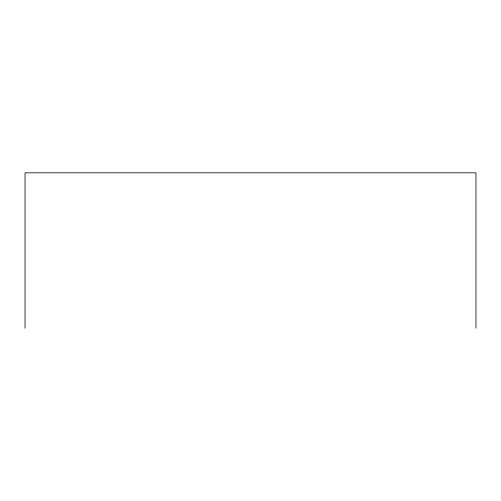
<?xml version="1.0" encoding="UTF-8"?>
<svg xmlns="http://www.w3.org/2000/svg" width="501" height="501" viewBox="0 0 501 501"><rect width="100%" height="100%" fill="white"/><g stroke="black" fill="none" stroke-linecap="round" stroke-linejoin="round"><path stroke-width="0.75" d="M475.95 328.18L475.95 172.82L25.05 172.82L25.05 328.18"/></g></svg>
